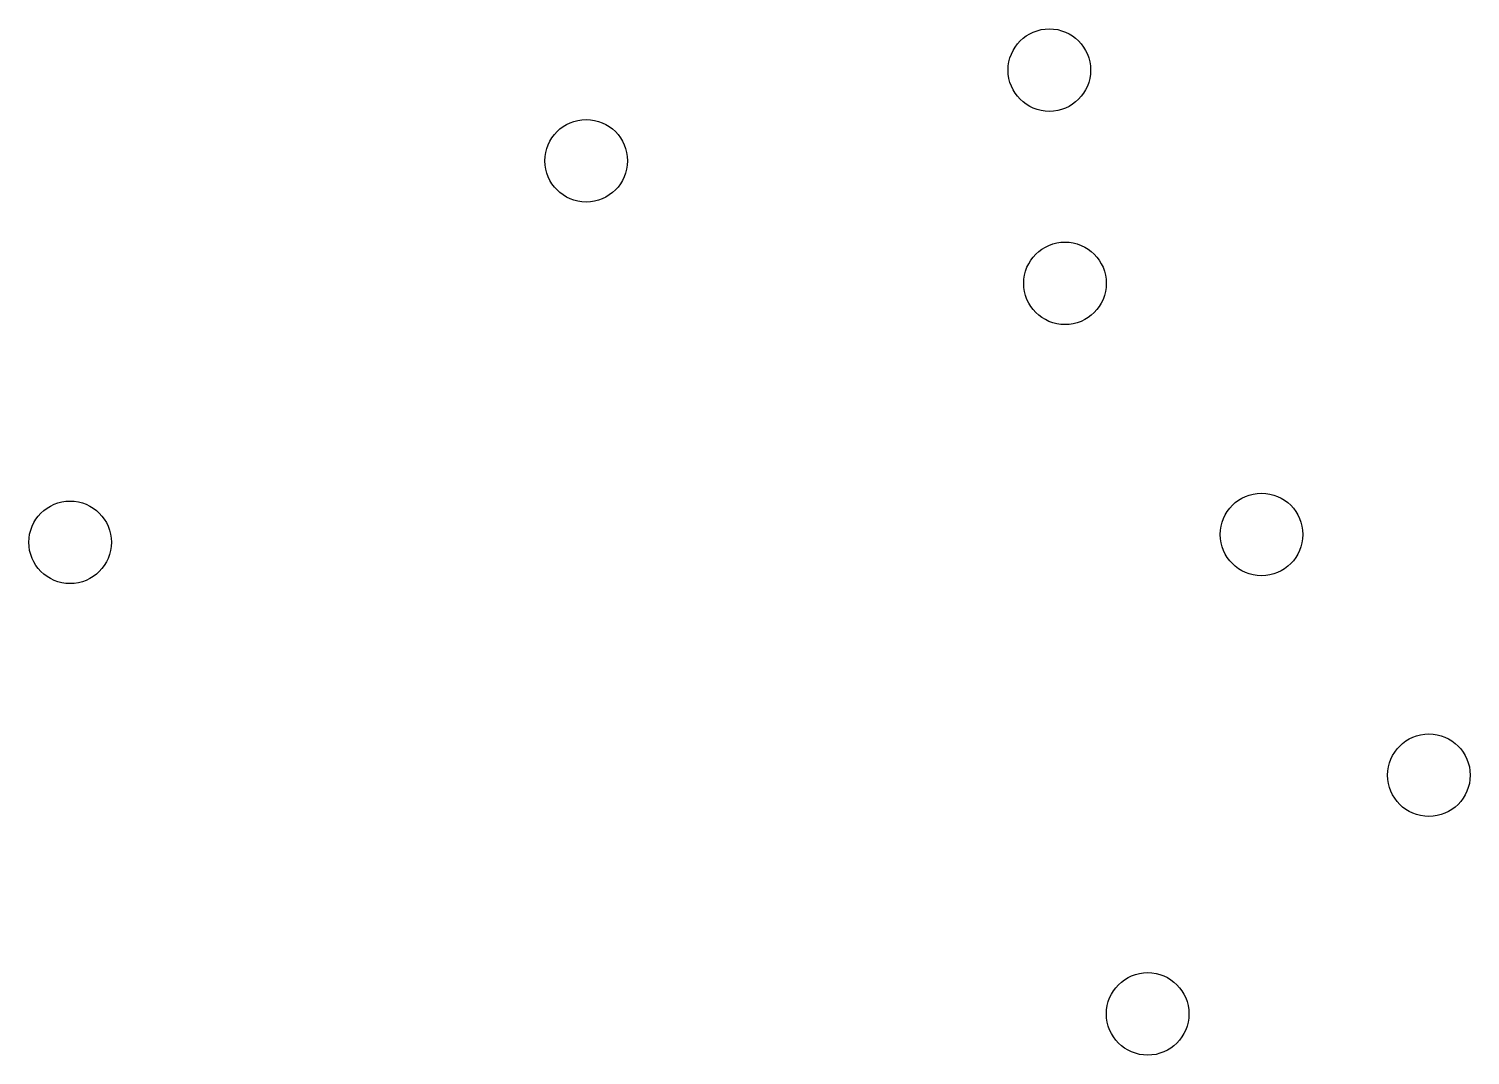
# Model space of a CAD drawing. Extents: x 114.9 to 199.6, y -137.1 to -76.7.
# Drawn here: x 152.035 to 154.655, y -101.871 to -100.005 of the extents above; entities that cross this region are included whole.
import ezdxf

# ---------------------------------------------------------------- set-up
doc = ezdxf.new("R2010")
doc.units = 0
doc.layers.add('BLACK', color=7, linetype='CONTINUOUS')

msp = doc.modelspace()

# ---------------------------------------------------------------- linework, layer by layer
at = {"layer": 'BLACK'}
for centre in [(153.89, -100.08), (153.04812, -100.244888), (153.918415, -100.467704), (152.11, -100.9385), (154.275612, -100.924207), (154.579847, -101.361838), (154.068679, -101.795804)]:
    msp.add_circle(centre, 0.075, dxfattribs=at)

doc.saveas('drawing.dxf')
